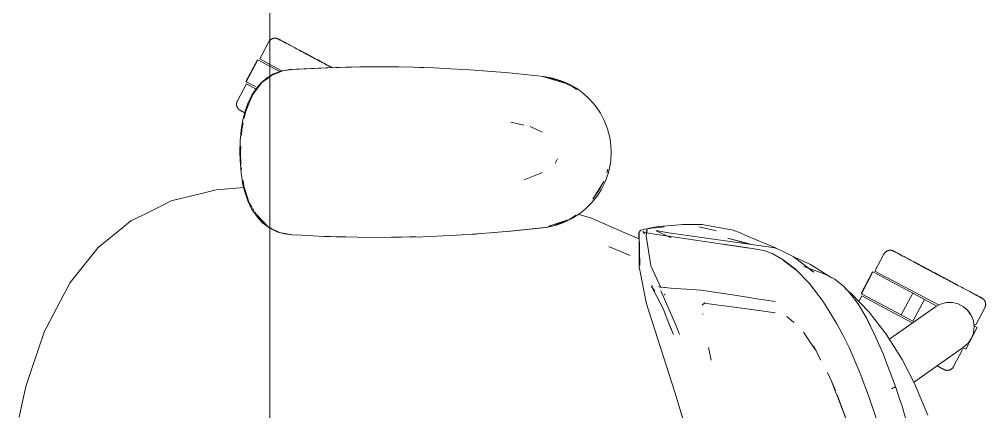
# Model space of a CAD drawing. Header units: millimetres. Extents: x 79795 to 317870, y -36033 to 97293.
# Drawn here: x 200706 to 201256, y 12966 to 13189 of the extents above; entities that cross this region are included whole.
import ezdxf

# ---------------------------------------------------------------- set-up
doc = ezdxf.new("R2010")
doc.units = ezdxf.units.MM
doc.header["$MEASUREMENT"] = 0
doc.layers.add('G-IMPT', color=8, linetype='CONTINUOUS', lineweight=9)
doc.layers.add('I-FURN', color=8, linetype='CONTINUOUS', lineweight=9)

msp = doc.modelspace()

# ---------------------------------------------------------------- linework, layer by layer
at = {"layer": 'G-IMPT'}
for p, q in [((200855.5, 13159.94), (200849.3, 13157.53)), ((200855.32, 13159.96), (200853.97, 13159.59)), ((200855.32, 13159.96), (200857.71, 13160.41)), ((200855.5, 13159.94), (200859.34, 13160.53)), ((200859.36, 13160.66), (200857.71, 13160.41)), ((200881.14, 13161.75), (200859.36, 13160.66)), ((200879.93, 13161.71), (200859.36, 13160.66)), ((200859.36, 13160.66), (200860.96, 13160.77)), ((200881.14, 13161.75), (200860.96, 13160.77)), ((200901.33, 13162.21), (200879.93, 13161.71)), ((200891.5, 13162.05), (200879.93, 13161.71)), ((200879.93, 13161.71), (200881.14, 13161.75)), ((200901.33, 13162.21), (200881.14, 13161.75)), ((200891.5, 13162.05), (200910.72, 13162.25)), ((200901.33, 13162.21), (200891.5, 13162.05)), ((200921.51, 13162.17), (200891.5, 13162.05)), ((200899.29, 13162.19), (200897.38, 13162.12)), ((200901.33, 13162.17), (200899.29, 13162.19)), ((200921.51, 13162.17), (200901.33, 13162.21)), ((200921.51, 13162.17), (200910.72, 13162.25)), ((200921.51, 13162.17), (200929.93, 13162)), ((200941.69, 13161.61), (200929.93, 13162)), ((200934.87, 13161.86), (200933.37, 13161.88)), ((200936.81, 13161.75), (200934.87, 13161.86)), ((200941.69, 13161.61), (200947.72, 13161.36)), ((200961.85, 13160.55), (200947.72, 13161.36)), ((200966.94, 13160.22), (200961.85, 13160.55)), ((200966.94, 13160.22), (200982, 13158.97)), ((200846.9, 13156.24), (200843.16, 13153.17)), ((200848.09, 13156.64), (200843.68, 13153.36)), ((200848.09, 13156.92), (200846.9, 13156.24)), ((200850.33, 13158.2), (200848.09, 13156.92)), ((200849.3, 13157.53), (200848.09, 13156.64)), ((200850.33, 13158.2), (200853.97, 13159.59)), ((200975.13, 13159.57), (200976.8, 13159.4)), ((200982, 13158.97), (200986.13, 13158.63)), ((200986.13, 13158.63), (201004.06, 13156.72)), ((201003.54, 13156.72), (201016, 13152.89)), ((201003.54, 13156.72), (201006.86, 13155.81)), ((201004.06, 13156.72), (201009.1, 13155.83)), ((201012.51, 13154.68), (201004.11, 13156.59)), ((201016, 13152.89), (201006.86, 13155.81)), ((201013.96, 13154.36), (201009.1, 13155.83)), ((201012.51, 13154.68), (201020.58, 13150.94)), ((201018.2, 13152.55), (201013.96, 13154.36)), ((200837.83, 13146.08), (200840.49, 13150.13)), ((200843.68, 13153.36), (200838.46, 13146.58)), ((200840.49, 13150.13), (200843.16, 13153.17)), ((201018.2, 13152.55), (201022.64, 13150.04)), ((201022.68, 13149.35), (201020.58, 13150.94)), ((201026.73, 13147.04), (201022.64, 13150.04)), ((200837.83, 13146.08), (200835.85, 13142.01)), ((200838.46, 13146.58), (200836.62, 13142.18)), ((201026.73, 13147.04), (201030.16, 13143.88)), ((201033.49, 13140.04), (201030.16, 13143.88)), ((200834.27, 13137.67), (200832.84, 13132.19)), ((200834.27, 13137.67), (200835.85, 13142.01)), ((200834.29, 13136.56), (200836.62, 13142.18)), ((201036.32, 13135.87), (201033.49, 13140.04)), ((200831.84, 13126.26), (200832.84, 13132.19)), ((200834.29, 13136.56), (200833.58, 13133.09)), ((201036.32, 13135.87), (201038.51, 13131.71)), ((200833.02, 13130.35), (200832.25, 13126.6)), ((200985.34, 13130.75), (200992.77, 13129.18)), ((201003.17, 13125.15), (200996.39, 13128.42)), ((201038.51, 13131.71), (201040.34, 13127)), ((201041.6, 13122.13), (201040.34, 13127)), ((200831.84, 13126.26), (200831.27, 13120.11)), ((200832.25, 13126.6), (200832.05, 13123.39)), ((201041.6, 13122.13), (201042.25, 13117.62)), ((200831.09, 13113.77), (200831.27, 13120.11)), ((200831.66, 13116.88), (200831.46, 13113.77)), ((201042.42, 13113.77), (201042.25, 13117.62)), ((200831.18, 13109.26), (200831.09, 13113.77)), ((200831.7, 13106.61), (200831.46, 13113.77)), ((201042.42, 13113.77), (201042.12, 13108.73)), ((200831.18, 13109.26), (200831.75, 13101.95)), ((200831.86, 13105.45), (200832.09, 13103.82)), ((201010.79, 13107.72), (201010.49, 13107.27)), ((201011.81, 13109.95), (201010.79, 13107.72)), ((201042.12, 13108.73), (201041.24, 13103.78)), ((200832.87, 13095.19), (200831.75, 13101.95)), ((200992.84, 13098.05), (201003.27, 13102.2)), ((201038.97, 13096.88), (201040.68, 13101.65)), ((201039.88, 13102.09), (201040.5, 13104.12)), ((201041.24, 13103.78), (201040.68, 13101.65)), ((200833.55, 13093.73), (200817.68, 13092.28)), ((200833.85, 13091.26), (200832.87, 13095.19)), ((200832.96, 13097.64), (200833.42, 13094.35)), ((200833.42, 13094.35), (200836.45, 13084.95)), ((201038.32, 13096.98), (201032, 13087.03)), ((201038.32, 13096.98), (201036.16, 13093.3)), ((201038.97, 13096.88), (201036.73, 13092.37)), ((200792.07, 13086), (200810.01, 13090.4)), ((200810.01, 13090.4), (200812.39, 13090.99)), ((200817.68, 13092.28), (200812.39, 13090.99)), ((200833.85, 13091.26), (200835.59, 13086.17)), ((201031.27, 13084.85), (201034.46, 13088.82)), ((201036.16, 13093.3), (201032, 13087.03)), ((201036.73, 13092.37), (201034.46, 13088.82)), ((200787.71, 13083.85), (200776.24, 13078.21)), ((200787.71, 13083.85), (200792.07, 13086)), ((200835.59, 13086.17), (200837.79, 13081.54)), ((200836.45, 13084.95), (200837.92, 13082.5)), ((201031.27, 13084.85), (201027.67, 13081.3)), ((200769.08, 13074.68), (200776.24, 13078.21)), ((200837.79, 13081.54), (200838.6, 13080.16)), ((200838.2, 13082.03), (200839.06, 13080.59)), ((200841.05, 13076.71), (200838.6, 13080.16)), ((200839.53, 13079.81), (200841.41, 13076.65)), ((200840.22, 13078.74), (200847.12, 13071.35)), ((200840.22, 13078.74), (200841.5, 13077.27)), ((201018.71, 13075.55), (201022.29, 13077.98)), ((201020.03, 13075.95), (201024.36, 13078.68)), ((201031.2, 13076.24), (201023.37, 13078.49)), ((201027.67, 13081.3), (201024.36, 13078.68)), ((200765.42, 13071.71), (200750.48, 13059.54)), ((200765.42, 13071.71), (200769.08, 13074.68)), ((200843.91, 13073.66), (200841.05, 13076.71)), ((200841.41, 13076.65), (200847.12, 13071.35)), ((200841.63, 13077.12), (200844.71, 13073.58)), ((200843.91, 13073.66), (200845.23, 13072.53)), ((200847.12, 13071.35), (200844.71, 13073.58)), ((200848.09, 13070.57), (200845.23, 13072.53)), ((201006.36, 13071.15), (201011.32, 13072.31)), ((201006.44, 13071.37), (201009.49, 13071.95)), ((201018.71, 13075.55), (201006.86, 13071.74)), ((201016, 13074.65), (201006.86, 13071.74)), ((201009.49, 13071.95), (201017.67, 13075.15)), ((201015.45, 13073.76), (201011.32, 13072.31)), ((201020.03, 13075.95), (201015.45, 13073.76)), ((201018.71, 13075.55), (201016, 13074.65)), ((201031.2, 13076.24), (201042.32, 13071.38)), ((201079.09, 13072.33), (201069.77, 13071.53)), ((201079.09, 13072.33), (201083.05, 13072.67)), ((201083.05, 13072.67), (201087.22, 13072.67)), ((201094.18, 13072.65), (201087.22, 13072.67)), ((201094.18, 13072.65), (201111.88, 13069.41)), ((200849.36, 13070.24), (200848.09, 13070.87)), ((200848.45, 13070.32), (200852.78, 13068.34)), ((200849.36, 13070.24), (200853.62, 13068.14)), ((200856.73, 13067.27), (200852.78, 13068.34)), ((200853.62, 13068.14), (200860.96, 13066.77)), ((200860.74, 13066.77), (200856.73, 13067.27)), ((200866.4, 13066.49), (200860.74, 13066.77)), ((200866.4, 13066.49), (200878.96, 13065.87)), ((200943.06, 13065.99), (200954.37, 13066.53)), ((200963.24, 13067.09), (200954.37, 13066.53)), ((200963.24, 13067.09), (200973.53, 13067.82)), ((200965.28, 13067.22), (200963.38, 13067.13)), ((200965.28, 13067.22), (200966.7, 13067.36)), ((200984.92, 13068.8), (200973.53, 13067.82)), ((201006.36, 13071.15), (200983.41, 13068.7)), ((200983.41, 13068.7), (201003.54, 13070.82)), ((201006.36, 13071.15), (200984.92, 13068.8)), ((201006.36, 13071.15), (201003.54, 13070.82)), ((201042.32, 13071.38), (201050.15, 13067.96)), ((201050.15, 13067.96), (201058.32, 13064.39)), ((201058.19, 13067.94), (201058.58, 13068.52)), ((201058.19, 13067.94), (201058.38, 13067.08)), ((201058.8, 13049.38), (201058.21, 13067.83)), ((201058.21, 13067.83), (201058.31, 13067.36)), ((201058.8, 13049.38), (201058.31, 13067.36)), ((201058.36, 13048.49), (201058.31, 13067.36)), ((201058.31, 13067.36), (201058.35, 13067.19)), ((201058.38, 13067.08), (201058.35, 13067.19)), ((201058.95, 13069.01), (201058.58, 13068.52)), ((201058.95, 13069.01), (201059.49, 13069.33)), ((201061.35, 13069.88), (201059.49, 13069.33)), ((201060.84, 13068.29), (201060.34, 13068.68)), ((201061.44, 13068.12), (201060.34, 13068.68)), ((201061.44, 13068.12), (201060.82, 13068.29)), ((201060.82, 13068.29), (201067.09, 13067.19)), ((201061.17, 13067.75), (201060.84, 13068.29)), ((201061.17, 13067.75), (201061.24, 13067.25)), ((201064.63, 13070.42), (201061.35, 13069.88)), ((201062.96, 13069.82), (201062.27, 13066.24)), ((201064.99, 13049.19), (201062.27, 13066.24)), ((201062.33, 13066.28), (201062.72, 13070.23)), ((201062.96, 13069.82), (201062.33, 13066.28)), ((201065.05, 13070.68), (201062.72, 13070.23)), ((201064.63, 13070.42), (201065.25, 13070.49)), ((201065.05, 13070.68), (201069.3, 13071.49)), ((201069.93, 13071.01), (201065.25, 13070.49)), ((201074.94, 13066.07), (201067.09, 13067.19)), ((201076.49, 13065.09), (201068.06, 13069.09)), ((201068.06, 13069.09), (201068.92, 13068.95)), ((201068.92, 13068.95), (201073.94, 13068.12)), ((201069.77, 13071.53), (201069.3, 13071.49)), ((201069.93, 13071.01), (201072.52, 13071.22)), ((201073.94, 13068.12), (201075.24, 13067.9)), ((201085.9, 13066.46), (201075.24, 13067.9)), ((201085.9, 13066.46), (201133.12, 13059.79)), ((201092.32, 13071.24), (201101.63, 13069.19)), ((201101.63, 13069.19), (201102.2, 13069.04)), ((201111.88, 13069.41), (201115.74, 13067.81)), ((201119.1, 13066.42), (201115.74, 13067.81)), ((201135.55, 13059.63), (201119.1, 13066.42)), ((200882.51, 13065.75), (200878.96, 13065.87)), ((200898.18, 13065.37), (200882.51, 13065.75)), ((200885.91, 13065.69), (200889.24, 13065.55)), ((200891.45, 13065.55), (200889.24, 13065.55)), ((200898.18, 13065.37), (200902.69, 13065.32)), ((200902.69, 13065.32), (200917.4, 13065.33)), ((200922.88, 13065.4), (200917.4, 13065.33)), ((200922.88, 13065.4), (200935.18, 13065.69)), ((200929.65, 13065.53), (200927.57, 13065.54)), ((200931.31, 13065.61), (200929.65, 13065.53)), ((200943.06, 13065.99), (200935.18, 13065.69)), ((201105.81, 13061.52), (201074.94, 13066.07)), ((201105.81, 13061.52), (201121, 13059.19)), ((201106.42, 13061.42), (201121.58, 13059.13)), ((201106.42, 13061.42), (201121, 13059.19)), ((201108.7, 13064.91), (201120.2, 13061.67)), ((201108.7, 13064.91), (201121.65, 13061.41)), ((200750.48, 13059.54), (200746.71, 13054.87)), ((201041.09, 13059.95), (201041.36, 13059.85)), ((201053.21, 13054.93), (201041.36, 13059.85)), ((201129.25, 13057.83), (201121.58, 13059.13)), ((201134.04, 13056.07), (201129.25, 13057.83)), ((201133.12, 13059.79), (201136.11, 13059.14)), ((201134.04, 13056.07), (201134.46, 13055.86)), ((201140.3, 13052.57), (201134.46, 13055.86)), ((201136.72, 13058.86), (201135.55, 13059.63)), ((201139.48, 13057.57), (201136.11, 13059.14)), ((201146.05, 13054.51), (201139.48, 13057.57)), ((200734.51, 13039.74), (200746.71, 13054.87)), ((201147.27, 13047.15), (201140.3, 13052.57)), ((201140.53, 13052.24), (201147.47, 13046.85)), ((201140.53, 13052.24), (201143.9, 13049.65)), ((201147.47, 13046.85), (201143.9, 13049.65)), ((201157.7, 13045.59), (201146.05, 13054.51)), ((201155.81, 13049.89), (201147.19, 13053.87)), ((201167.26, 13042.76), (201155.81, 13049.89)), ((201062.55, 13027.54), (201058.36, 13048.49)), ((201064.99, 13049.19), (201070.57, 13036.9)), ((201147.27, 13047.15), (201155, 13039.25)), ((201152.05, 13048.83), (201163.95, 13044.32)), ((201157.7, 13045.59), (201155.75, 13046.71)), ((201166.18, 13043.24), (201163.95, 13044.32)), ((200734.51, 13039.74), (200731.8, 13034.61)), ((201155, 13039.25), (201163.02, 13028.81)), ((201168.62, 13042.07), (201166.18, 13043.24)), ((201167.26, 13042.76), (201168.03, 13042.26)), ((201168.62, 13042.07), (201169.76, 13041.46)), ((201169.76, 13041.46), (201174.62, 13037.59)), ((200731.07, 13033.23), (200720.78, 13013.72)), ((200731.07, 13033.23), (200731.8, 13034.61)), ((201065.35, 13037.39), (201065.32, 13037.22)), ((201065.38, 13037.52), (201065.35, 13037.39)), ((201065.35, 13037.39), (201067.19, 13034.68)), ((201065.35, 13037.39), (201066.7, 13034.93)), ((201066.06, 13037.66), (201065.38, 13037.52)), ((201071.98, 13024.82), (201066.7, 13034.93)), ((201069.33, 13037.35), (201070.1, 13037.08)), ((201070.16, 13037.05), (201070.1, 13037.08)), ((201072.63, 13036.77), (201070.16, 13037.05)), ((201079.53, 13014.72), (201070.61, 13034.87)), ((201072.63, 13036.77), (201073, 13036.73)), ((201076.4, 13036.47), (201073, 13036.73)), ((201076.4, 13036.47), (201085.25, 13035.84)), ((201093.49, 13035.22), (201085.25, 13035.84)), ((201093.57, 13035.21), (201093.49, 13035.22)), ((201093.57, 13035.21), (201108.79, 13033)), ((201177.51, 13034.57), (201174.62, 13037.59)), ((201175.51, 13036.15), (201179.18, 13033.15)), ((201177.51, 13034.57), (201182.23, 13028.44)), ((201179.18, 13033.15), (201189.14, 13022.86)), ((201072.98, 13032.7), (201072.55, 13032.98)), ((201094.23, 13026.83), (201095.79, 13028.07)), ((201095.09, 13027.95), (201095.35, 13027.99)), ((201122.42, 13024.21), (201095.09, 13027.95)), ((201095.58, 13028.04), (201095.35, 13027.99)), ((201108.79, 13033), (201110.34, 13032.76)), ((201110.34, 13032.76), (201122.11, 13030.89)), ((201123.77, 13030.63), (201122.11, 13030.89)), ((201130.61, 13029.56), (201123.77, 13030.63)), ((201130.61, 13029.56), (201135.68, 13028.82)), ((201163.02, 13028.81), (201163.19, 13028.56)), ((201167.07, 13022.46), (201163.19, 13028.56)), ((201182.23, 13028.44), (201183.09, 13027.15)), ((201078.54, 12977.3), (201062.55, 13027.54)), ((201071.98, 13024.82), (201075.23, 13016.35)), ((201122.42, 13024.21), (201135.77, 13022.43)), ((201135.77, 13022.43), (201135.3, 13022.57)), ((201167.07, 13022.46), (201170.84, 13016.23)), ((201187.83, 13019.15), (201183.09, 13027.15)), ((201198.95, 13010.25), (201189.14, 13022.86)), ((201094.58, 13021.88), (201094.63, 13021.54)), ((201146.27, 13016.93), (201142.37, 13020.27)), ((201192.13, 13010.54), (201187.83, 13019.15)), ((201192.35, 13010.1), (201187.83, 13019.15)), ((201187.83, 13019.15), (201188.13, 13018.55)), ((201192.35, 13010.1), (201188.13, 13018.55)), ((200711.75, 12987.98), (200719.9, 13012.06)), ((200720.78, 13013.72), (200719.9, 13012.06)), ((201077.25, 13011.45), (201075.23, 13016.56)), ((201075.23, 13016.56), (201076.63, 13013.02)), ((201075.23, 13016.35), (201077.25, 13011.45)), ((201077.25, 13011.45), (201077.81, 13010.04)), ((201081.27, 13010.13), (201079.53, 13014.72)), ((201152.55, 13010.3), (201151.8, 13011.4)), ((201174.41, 13009.44), (201170.84, 13016.23)), ((201156.04, 13005.17), (201152.55, 13010.3)), ((201174.41, 13009.44), (201177.8, 13002.71)), ((201192.13, 13010.54), (201192.35, 13010.1)), ((201192.35, 13010.1), (201197.12, 12999.14)), ((201198.95, 13010.25), (201207.92, 12995.96)), ((201099.26, 12995.41), (201097.85, 13002.66)), ((201156.43, 13004.59), (201156.04, 13005.17)), ((201158.99, 13000.83), (201156.43, 13004.59)), ((201158.99, 13000.83), (201157.49, 13003.6)), ((201161.68, 12995.5), (201157.49, 13003.6)), ((201183.98, 12988.49), (201177.8, 13002.71)), ((201197.12, 12999.14), (201198.6, 12995.46)), ((201198.6, 12995.46), (201204.18, 12980.5)), ((201207.92, 12995.96), (201215.01, 12982.18)), ((200711.75, 12987.98), (200709.23, 12980.54)), ((201165.55, 12988.46), (201167.74, 12983.61)), ((201183.98, 12988.49), (201189.43, 12973.61)), ((200706.36, 12966.72), (200709.23, 12980.54)), ((201167.74, 12983.61), (201170.05, 12978.16)), ((201167.74, 12983.61), (201170.47, 12976.53)), ((201202.91, 12979.71), (201201.85, 12979.29)), ((201201.85, 12979.29), (201202.45, 12979.51)), ((201202.91, 12979.71), (201202.45, 12979.51)), ((201202.91, 12979.71), (201203.74, 12980.1)), ((201202.91, 12979.71), (201203.55, 12979.99)), ((201203.55, 12979.99), (201203.74, 12980.1)), ((201204.14, 12980.36), (201203.74, 12980.1)), ((201203.74, 12980.1), (201204.13, 12980.32)), ((201204.14, 12980.36), (201204.13, 12980.32)), ((201204.18, 12980.5), (201204.14, 12980.36)), ((201204.14, 12980.36), (201204.14, 12980.5)), ((201204.14, 12980.5), (201206.55, 12973.57)), ((201222.53, 12964.21), (201215.01, 12982.18)), ((201078.54, 12977.3), (201087.73, 12947.32)), ((201171.13, 12974.8), (201170.47, 12976.53)), ((201177.84, 12957.35), (201171.03, 12975.76)), ((201177.84, 12957.35), (201171.13, 12974.8)), ((201194.44, 12958.69), (201189.43, 12973.61)), ((201207.74, 12969.96), (201206.55, 12973.57)), ((201216.68, 12939.13), (201207.74, 12969.96)), ((200705.6, 12963.04), (200706.36, 12966.72))]:
    msp.add_line(p, q, dxfattribs=at)
at = {"layer": 'I-FURN'}
for p, q in [((200848.09, 12075.97), (200848.09, 13475.97)), ((200848.09, 13475.97), (200848.09, 12075.97)), ((200847.53, 13176.4), (200842.38, 13166.72)), ((200847.53, 13176.4), (200847.61, 13176.54)), ((200847.61, 13176.54), (200847.69, 13176.68)), ((200847.69, 13176.68), (200847.78, 13176.82)), ((200847.78, 13176.82), (200847.88, 13176.95)), ((200847.88, 13176.95), (200847.98, 13177.07)), ((200847.98, 13177.07), (200848.08, 13177.19)), ((200848.08, 13177.19), (200848.19, 13177.31)), ((200848.19, 13177.31), (200848.3, 13177.43)), ((200848.3, 13177.43), (200848.42, 13177.54)), ((200848.42, 13177.54), (200848.55, 13177.64)), ((200848.55, 13177.64), (200848.67, 13177.74)), ((200848.67, 13177.74), (200848.8, 13177.83)), ((200848.8, 13177.83), (200848.94, 13177.92)), ((200848.94, 13177.92), (200849.08, 13178)), ((200849.08, 13178), (200849.22, 13178.08)), ((200849.22, 13178.08), (200849.36, 13178.15)), ((200849.36, 13178.15), (200849.51, 13178.22)), ((200849.51, 13178.22), (200849.66, 13178.28)), ((200849.66, 13178.28), (200849.81, 13178.33)), ((200849.81, 13178.33), (200849.97, 13178.38)), ((200849.97, 13178.38), (200850.12, 13178.42)), ((200850.12, 13178.42), (200850.28, 13178.46)), ((200850.28, 13178.46), (200850.44, 13178.49)), ((200850.44, 13178.49), (200850.6, 13178.51)), ((200850.6, 13178.51), (200850.76, 13178.53)), ((200850.76, 13178.53), (200850.92, 13178.54)), ((200850.92, 13178.54), (200851.08, 13178.54)), ((200851.08, 13178.54), (200851.24, 13178.54)), ((200851.24, 13178.54), (200851.4, 13178.53)), ((200851.4, 13178.53), (200851.56, 13178.51)), ((200851.56, 13178.51), (200851.72, 13178.49)), ((200851.72, 13178.49), (200851.88, 13178.46)), ((200851.88, 13178.46), (200852.04, 13178.43)), ((200852.04, 13178.43), (200852.19, 13178.39)), ((200852.19, 13178.39), (200852.35, 13178.34)), ((200852.35, 13178.34), (200852.5, 13178.29)), ((200852.5, 13178.29), (200852.65, 13178.23)), ((200852.65, 13178.23), (200852.8, 13178.16)), ((200852.8, 13178.16), (200852.94, 13178.09)), ((200852.94, 13178.09), (200852.98, 13178.07)), ((200852.98, 13178.07), (200853, 13178.06)), ((200853.03, 13178.04), (200852.98, 13178.07)), ((200852.98, 13178.07), (200852.98, 13178.07)), ((200853, 13178.06), (200853.06, 13178.03)), ((200853.11, 13178), (200853.03, 13178.04)), ((200853.06, 13178.03), (200853.16, 13177.97)), ((200853.23, 13177.94), (200853.11, 13178)), ((200853.16, 13177.97), (200853.3, 13177.9)), ((200853.39, 13177.85), (200853.23, 13177.94)), ((200853.3, 13177.9), (200853.48, 13177.8)), ((200853.59, 13177.74), (200853.39, 13177.85)), ((200853.48, 13177.8), (200853.7, 13177.69)), ((200853.83, 13177.61), (200853.59, 13177.74)), ((200853.7, 13177.69), (200853.96, 13177.55)), ((200854.11, 13177.47), (200853.83, 13177.61)), ((200853.96, 13177.55), (200854.26, 13177.39)), ((200854.43, 13177.3), (200854.11, 13177.47)), ((200854.26, 13177.39), (200854.59, 13177.21)), ((200854.79, 13177.11), (200854.43, 13177.3)), ((200854.59, 13177.21), (200854.96, 13177.01)), ((200855.18, 13176.9), (200854.79, 13177.11)), ((200854.96, 13177.01), (200855.37, 13176.8)), ((200855.61, 13176.67), (200855.18, 13176.9)), ((200855.37, 13176.8), (200855.82, 13176.56)), ((200856.08, 13176.42), (200855.61, 13176.67)), ((200855.82, 13176.56), (200856.3, 13176.3)), ((200856.58, 13176.16), (200856.08, 13176.42)), ((200856.3, 13176.3), (200856.82, 13176.03)), ((200857.11, 13175.87), (200856.58, 13176.16)), ((200856.82, 13176.03), (200857.37, 13175.73)), ((200857.68, 13175.57), (200857.11, 13175.87)), ((200857.37, 13175.73), (200857.95, 13175.42)), ((200858.28, 13175.25), (200857.68, 13175.57)), ((200858.92, 13174.91), (200858.28, 13175.25)), ((200859.58, 13174.56), (200858.92, 13174.91)), ((200860.27, 13174.19), (200859.58, 13174.56)), ((200861, 13173.81), (200860.27, 13174.19)), ((200861.75, 13173.41), (200861, 13173.81)), ((200862.52, 13173), (200861.75, 13173.41)), ((200863.32, 13172.57), (200862.52, 13173)), ((200864.15, 13172.13), (200863.32, 13172.57)), ((200863.7, 13172.37), (200864.53, 13171.93)), ((200864.99, 13171.68), (200864.15, 13172.13)), ((200864.53, 13171.93), (200865.39, 13171.47)), ((200865.86, 13171.22), (200864.99, 13171.68)), ((200865.39, 13171.47), (200866.27, 13171)), ((200866.75, 13170.75), (200865.86, 13171.22)), ((200866.27, 13171), (200867.16, 13170.53)), ((200867.66, 13170.27), (200866.75, 13170.75)), ((200841.08, 13166.27), (200834.51, 13153.91)), ((200834.68, 13153.82), (200841.26, 13166.18)), ((200841.26, 13166.18), (200847.95, 13162.62)), ((200847.66, 13163.91), (200842.38, 13166.72)), ((200867.16, 13170.53), (200868.08, 13170.04)), ((200868.58, 13169.78), (200867.66, 13170.27)), ((200868.08, 13170.04), (200869.01, 13169.55)), ((200869.52, 13169.28), (200868.58, 13169.78)), ((200869.01, 13169.55), (200869.95, 13169.04)), ((200870.47, 13168.77), (200869.52, 13169.28)), ((200869.95, 13169.04), (200870.91, 13168.54)), ((200871.43, 13168.26), (200870.47, 13168.77)), ((200870.91, 13168.54), (200871.88, 13168.02)), ((200872.41, 13167.74), (200871.43, 13168.26)), ((200871.88, 13168.02), (200872.86, 13167.5)), ((200873.39, 13167.22), (200872.41, 13167.74)), ((200872.86, 13167.5), (200873.84, 13166.98)), ((200874.38, 13166.69), (200873.39, 13167.22)), ((200873.84, 13166.98), (200874.84, 13166.45)), ((200875.38, 13166.16), (200874.38, 13166.69)), ((200874.84, 13166.45), (200875.84, 13165.92)), ((200876.38, 13165.63), (200875.38, 13166.16)), ((200875.84, 13165.92), (200876.84, 13165.38)), ((200877.38, 13165.09), (200876.38, 13165.63)), ((200876.84, 13165.38), (200877.84, 13164.85)), ((200855.04, 13159.98), (200847.66, 13163.91)), ((200847.95, 13162.62), (200853.76, 13159.53)), ((200878.39, 13164.56), (200877.38, 13165.09)), ((200877.84, 13164.85), (200878.85, 13164.31)), ((200879.39, 13164.02), (200878.39, 13164.56)), ((200878.85, 13164.31), (200879.85, 13163.78)), ((200880.4, 13163.49), (200879.39, 13164.02)), ((200879.85, 13163.78), (200880.86, 13163.25)), ((200881.39, 13162.96), (200880.4, 13163.49)), ((200880.86, 13163.25), (200881.85, 13162.72)), ((200882.39, 13162.43), (200881.39, 13162.96)), ((200881.85, 13162.72), (200882.84, 13162.19)), ((200883.38, 13161.91), (200882.39, 13162.43)), ((200882.84, 13162.19), (200883.83, 13161.67)), ((200834.87, 13152.59), (200829.72, 13142.9)), ((200839.97, 13151.01), (200834.68, 13153.82)), ((200840.06, 13149.83), (200834.87, 13152.59)), ((200829.25, 13141.16), (200829.26, 13141.33)), ((200829.25, 13141), (200829.25, 13141.16)), ((200829.25, 13140.84), (200829.25, 13141)), ((200829.26, 13140.68), (200829.25, 13140.84)), ((200829.26, 13141.33), (200829.27, 13141.49)), ((200829.28, 13140.52), (200829.26, 13140.68)), ((200829.27, 13141.49), (200829.3, 13141.65)), ((200829.3, 13140.36), (200829.28, 13140.52)), ((200829.3, 13141.65), (200829.32, 13141.8)), ((200829.33, 13140.2), (200829.3, 13140.36)), ((200829.32, 13141.8), (200829.36, 13141.96)), ((200829.36, 13140.05), (200829.33, 13140.2)), ((200829.36, 13141.96), (200829.4, 13142.12)), ((200829.4, 13139.89), (200829.36, 13140.05)), ((200829.4, 13142.12), (200829.45, 13142.27)), ((200829.45, 13139.74), (200829.4, 13139.89)), ((200829.45, 13142.27), (200829.5, 13142.42)), ((200829.51, 13139.58), (200829.45, 13139.74)), ((200829.5, 13142.42), (200829.56, 13142.57)), ((200829.57, 13139.44), (200829.51, 13139.58)), ((200829.56, 13142.57), (200829.63, 13142.72)), ((200829.63, 13139.29), (200829.57, 13139.44)), ((200829.63, 13142.72), (200829.7, 13142.87)), ((200829.7, 13139.14), (200829.63, 13139.29)), ((200829.7, 13142.87), (200829.72, 13142.9)), ((200829.78, 13139), (200829.7, 13139.14)), ((200829.87, 13138.86), (200829.78, 13139)), ((200829.95, 13138.73), (200829.87, 13138.86)), ((200830.05, 13138.6), (200829.95, 13138.73)), ((200830.15, 13138.47), (200830.05, 13138.6)), ((200830.25, 13138.35), (200830.15, 13138.47)), ((200830.36, 13138.23), (200830.25, 13138.35)), ((200830.47, 13138.12), (200830.36, 13138.23)), ((200830.59, 13138.01), (200830.47, 13138.12)), ((200830.71, 13137.9), (200830.59, 13138.01)), ((200830.84, 13137.8), (200830.71, 13137.9)), ((200830.97, 13137.71), (200830.84, 13137.8)), ((200831.11, 13137.62), (200830.97, 13137.71)), ((200831.24, 13137.53), (200831.11, 13137.62)), ((200831.38, 13137.45), (200831.24, 13137.53)), ((200831.39, 13137.45), (200831.38, 13137.45)), ((200831.38, 13137.45), (200831.4, 13137.44)), ((200831.43, 13137.43), (200831.39, 13137.45)), ((200831.4, 13137.44), (200831.46, 13137.41)), ((200831.51, 13137.38), (200831.43, 13137.43)), ((200831.46, 13137.41), (200831.56, 13137.36)), ((200831.63, 13137.32), (200831.51, 13137.38)), ((200831.56, 13137.36), (200831.7, 13137.28)), ((200831.8, 13137.23), (200831.63, 13137.32)), ((200831.7, 13137.28), (200831.88, 13137.19)), ((200832, 13137.13), (200831.8, 13137.23)), ((200831.88, 13137.19), (200832.1, 13137.07)), ((200832.24, 13137), (200832, 13137.13)), ((200832.1, 13137.07), (200832.36, 13136.93)), ((200832.52, 13136.85), (200832.24, 13137)), ((200832.36, 13136.93), (200832.66, 13136.78)), ((200832.84, 13136.68), (200832.52, 13136.85)), ((200832.66, 13136.78), (200832.99, 13136.6)), ((200833.19, 13136.49), (200832.84, 13136.68)), ((200832.99, 13136.6), (200833.37, 13136.4)), ((200833.58, 13136.28), (200833.19, 13136.49)), ((200833.37, 13136.4), (200833.78, 13136.18)), ((200834.01, 13136.05), (200833.58, 13136.28)), ((201197.66, 13055.84), (201192.51, 13046.16)), ((201197.66, 13055.84), (201197.74, 13055.98)), ((201197.74, 13055.98), (201197.82, 13056.12)), ((201197.82, 13056.12), (201197.91, 13056.26)), ((201197.91, 13056.26), (201198.01, 13056.39)), ((201198.01, 13056.39), (201198.11, 13056.51)), ((201198.11, 13056.51), (201198.21, 13056.64)), ((201198.21, 13056.64), (201198.32, 13056.75)), ((201198.32, 13056.75), (201198.43, 13056.87)), ((201198.43, 13056.87), (201198.55, 13056.98)), ((201198.55, 13056.98), (201198.68, 13057.08)), ((201198.68, 13057.08), (201198.8, 13057.18)), ((201198.8, 13057.18), (201198.93, 13057.27)), ((201198.93, 13057.27), (201199.07, 13057.36)), ((201199.07, 13057.36), (201199.21, 13057.44)), ((201199.21, 13057.44), (201199.35, 13057.52)), ((201199.35, 13057.52), (201199.49, 13057.59)), ((201199.49, 13057.59), (201199.64, 13057.66)), ((201199.64, 13057.66), (201199.79, 13057.72)), ((201199.79, 13057.72), (201199.94, 13057.77)), ((201199.94, 13057.77), (201200.1, 13057.82)), ((201200.1, 13057.82), (201200.25, 13057.86)), ((201200.25, 13057.86), (201200.41, 13057.9)), ((201200.41, 13057.9), (201200.57, 13057.93)), ((201200.57, 13057.93), (201200.73, 13057.95)), ((201200.73, 13057.95), (201200.89, 13057.97)), ((201200.89, 13057.97), (201201.05, 13057.98)), ((201201.05, 13057.98), (201201.21, 13057.98)), ((201201.21, 13057.98), (201201.37, 13057.98)), ((201201.37, 13057.98), (201201.53, 13057.97)), ((201201.53, 13057.97), (201201.69, 13057.95)), ((201201.69, 13057.95), (201201.85, 13057.93)), ((201201.85, 13057.93), (201202.01, 13057.9)), ((201202.01, 13057.9), (201202.17, 13057.87)), ((201202.17, 13057.87), (201202.32, 13057.83)), ((201202.32, 13057.83), (201202.48, 13057.78)), ((201202.48, 13057.78), (201202.63, 13057.73)), ((201202.63, 13057.73), (201202.78, 13057.67)), ((201202.78, 13057.67), (201202.93, 13057.6)), ((201202.93, 13057.6), (201203.07, 13057.53)), ((201203.07, 13057.53), (201203.11, 13057.51)), ((201203.11, 13057.51), (201203.13, 13057.5)), ((201203.16, 13057.48), (201203.11, 13057.51)), ((201203.11, 13057.51), (201203.11, 13057.51)), ((201203.13, 13057.5), (201203.19, 13057.47)), ((201203.24, 13057.44), (201203.16, 13057.48)), ((201203.19, 13057.47), (201203.29, 13057.41)), ((201203.36, 13057.38), (201203.24, 13057.44)), ((201203.29, 13057.41), (201203.43, 13057.34)), ((201203.52, 13057.29), (201203.36, 13057.38)), ((201203.43, 13057.34), (201203.61, 13057.24)), ((201203.72, 13057.18), (201203.52, 13057.29)), ((201203.61, 13057.24), (201203.83, 13057.13)), ((201203.96, 13057.06), (201203.72, 13057.18)), ((201203.83, 13057.13), (201204.09, 13056.99)), ((201204.24, 13056.91), (201203.96, 13057.06)), ((201204.09, 13056.99), (201204.39, 13056.83)), ((201204.56, 13056.74), (201204.24, 13056.91)), ((201204.39, 13056.83), (201204.72, 13056.65)), ((201204.92, 13056.55), (201204.56, 13056.74)), ((201204.72, 13056.65), (201205.09, 13056.45)), ((201205.31, 13056.34), (201204.92, 13056.55)), ((201205.09, 13056.45), (201205.5, 13056.24)), ((201205.74, 13056.11), (201205.31, 13056.34)), ((201205.5, 13056.24), (201205.95, 13056)), ((201206.21, 13055.86), (201205.74, 13056.11)), ((201205.95, 13056), (201206.43, 13055.74)), ((201206.71, 13055.6), (201206.21, 13055.86)), ((201206.43, 13055.74), (201206.95, 13055.47)), ((201207.24, 13055.31), (201206.71, 13055.6)), ((201206.95, 13055.47), (201207.5, 13055.18)), ((201207.81, 13055.01), (201207.24, 13055.31)), ((201207.5, 13055.18), (201208.08, 13054.86)), ((201208.41, 13054.69), (201207.81, 13055.01)), ((201209.05, 13054.35), (201208.41, 13054.69)), ((201209.71, 13054), (201209.05, 13054.35)), ((201210.4, 13053.63), (201209.71, 13054)), ((201211.13, 13053.25), (201210.4, 13053.63)), ((201211.88, 13052.85), (201211.13, 13053.25)), ((201212.65, 13052.44), (201211.88, 13052.85)), ((201213.45, 13052.01), (201212.65, 13052.44)), ((201214.28, 13051.57), (201213.45, 13052.01)), ((201213.83, 13051.81), (201214.66, 13051.37)), ((201215.12, 13051.12), (201214.28, 13051.57)), ((201214.66, 13051.37), (201215.52, 13050.91)), ((201215.99, 13050.66), (201215.12, 13051.12)), ((201215.52, 13050.91), (201216.4, 13050.44)), ((201216.88, 13050.19), (201215.99, 13050.66)), ((201216.4, 13050.44), (201217.29, 13049.97)), ((201217.79, 13049.71), (201216.88, 13050.19)), ((201217.29, 13049.97), (201218.21, 13049.48)), ((201218.71, 13049.22), (201217.79, 13049.71)), ((201191.21, 13045.71), (201184.64, 13033.35)), ((201184.81, 13033.26), (201191.39, 13045.62)), ((201191.39, 13045.62), (201214.09, 13033.55)), ((201229.11, 13026.69), (201192.51, 13046.16)), ((201218.21, 13049.48), (201219.14, 13048.99)), ((201219.65, 13048.72), (201218.71, 13049.22)), ((201219.14, 13048.99), (201220.08, 13048.49)), ((201220.6, 13048.21), (201219.65, 13048.72)), ((201220.08, 13048.49), (201221.04, 13047.98)), ((201221.56, 13047.7), (201220.6, 13048.21)), ((201221.04, 13047.98), (201222.01, 13047.46)), ((201222.54, 13047.18), (201221.56, 13047.7)), ((201222.01, 13047.46), (201222.99, 13046.94)), ((201223.52, 13046.66), (201222.54, 13047.18)), ((201222.99, 13046.94), (201223.97, 13046.42)), ((201224.51, 13046.13), (201223.52, 13046.66)), ((201223.97, 13046.42), (201224.97, 13045.89)), ((201225.51, 13045.6), (201224.51, 13046.13)), ((201224.97, 13045.89), (201225.97, 13045.36)), ((201226.51, 13045.07), (201225.51, 13045.6)), ((201225.97, 13045.36), (201226.97, 13044.82)), ((201227.51, 13044.53), (201226.51, 13045.07)), ((201226.97, 13044.82), (201227.97, 13044.29)), ((201228.52, 13044), (201227.51, 13044.53)), ((201227.97, 13044.29), (201228.98, 13043.75)), ((201229.52, 13043.47), (201228.52, 13044)), ((201228.98, 13043.75), (201229.98, 13043.22)), ((201230.53, 13042.93), (201229.52, 13043.47)), ((201229.98, 13043.22), (201230.99, 13042.69)), ((201231.52, 13042.4), (201230.53, 13042.93)), ((201230.99, 13042.69), (201231.98, 13042.16)), ((201232.52, 13041.87), (201231.52, 13042.4)), ((201231.98, 13042.16), (201232.97, 13041.63)), ((201233.51, 13041.35), (201232.52, 13041.87)), ((201232.97, 13041.63), (201233.96, 13041.11)), ((201234.48, 13040.83), (201233.51, 13041.35)), ((201233.96, 13041.11), (201234.93, 13040.59)), ((201235.45, 13040.31), (201234.48, 13040.83)), ((201234.93, 13040.59), (201235.9, 13040.08)), ((201236.41, 13039.8), (201235.45, 13040.31)), ((201235.9, 13040.08), (201236.85, 13039.57)), ((201237.36, 13039.3), (201236.41, 13039.8)), ((201236.85, 13039.57), (201237.78, 13039.07)), ((201238.28, 13038.81), (201237.36, 13039.3)), ((201237.78, 13039.07), (201238.71, 13038.58)), ((201239.2, 13038.32), (201238.28, 13038.81)), ((201207.52, 13021.19), (201184.81, 13033.26)), ((201207.52, 13021.19), (201214.09, 13033.55)), ((201214.09, 13033.55), (201220.73, 13030.02)), ((201238.71, 13038.58), (201239.61, 13038.1)), ((201240.09, 13037.84), (201239.2, 13038.32)), ((201240.97, 13037.38), (201240.09, 13037.84)), ((201241.83, 13036.92), (201240.97, 13037.38)), ((201242.66, 13036.48), (201241.83, 13036.92)), ((201243.48, 13036.05), (201242.66, 13036.48)), ((201244.26, 13035.63), (201243.48, 13036.05)), ((201245.02, 13035.22), (201244.26, 13035.63)), ((201245.76, 13034.83), (201245.02, 13035.22)), ((201246.47, 13034.46), (201245.76, 13034.83)), ((201247.14, 13034.1), (201246.47, 13034.46)), ((201247.79, 13033.75), (201247.14, 13034.1)), ((201248.41, 13033.42), (201247.79, 13033.75)), ((201248.99, 13033.11), (201248.41, 13033.42)), ((201248.68, 13033.28), (201249.25, 13032.98)), ((201185, 13032.03), (201183.32, 13028.88)), ((201213.69, 13016.77), (201185, 13032.03)), ((201214.16, 13017.66), (201220.73, 13030.02)), ((201220.73, 13030.02), (201227.79, 13026.26)), ((201229.9, 13027.39), (201233.17, 13028.22)), ((201233.17, 13028.22), (201236.55, 13028.24)), ((201236.55, 13028.24), (201239.83, 13027.46)), ((201249.54, 13032.82), (201248.99, 13033.11)), ((201249.25, 13032.98), (201249.79, 13032.69)), ((201250.06, 13032.55), (201249.54, 13032.82)), ((201249.79, 13032.69), (201250.29, 13032.42)), ((201250.54, 13032.29), (201250.06, 13032.55)), ((201250.29, 13032.42), (201250.75, 13032.18)), ((201250.99, 13032.05), (201250.54, 13032.29)), ((201250.75, 13032.18), (201251.18, 13031.95)), ((201251.4, 13031.83), (201250.99, 13032.05)), ((201251.18, 13031.95), (201251.58, 13031.74)), ((201251.77, 13031.64), (201251.4, 13031.83)), ((201251.58, 13031.74), (201251.93, 13031.55)), ((201252.11, 13031.46), (201251.77, 13031.64)), ((201251.93, 13031.55), (201252.25, 13031.38)), ((201252.4, 13031.3), (201252.11, 13031.46)), ((201252.25, 13031.38), (201252.53, 13031.23)), ((201252.66, 13031.16), (201252.4, 13031.3)), ((201252.53, 13031.23), (201252.77, 13031.11)), ((201252.88, 13031.04), (201252.66, 13031.16)), ((201252.77, 13031.11), (201252.97, 13031)), ((201253.06, 13030.95), (201252.88, 13031.04)), ((201252.97, 13031), (201253.13, 13030.91)), ((201253.2, 13030.87), (201253.06, 13030.95)), ((201253.13, 13030.91), (201253.25, 13030.85)), ((201253.3, 13030.82), (201253.2, 13030.87)), ((201253.25, 13030.85), (201253.34, 13030.8)), ((201253.36, 13030.79), (201253.3, 13030.82)), ((201253.34, 13030.8), (201253.38, 13030.78)), ((201253.38, 13030.78), (201253.36, 13030.79)), ((201253.38, 13030.78), (201253.52, 13030.7)), ((201253.38, 13030.78), (201253.38, 13030.78)), ((201253.52, 13030.7), (201253.66, 13030.62)), ((201253.66, 13030.62), (201253.8, 13030.53)), ((201253.8, 13030.53), (201253.93, 13030.43)), ((201253.93, 13030.43), (201254.05, 13030.33)), ((201254.05, 13030.33), (201254.18, 13030.23)), ((201254.18, 13030.23), (201254.29, 13030.12)), ((201254.29, 13030.12), (201254.41, 13030)), ((201254.41, 13030), (201254.52, 13029.88)), ((201254.52, 13029.88), (201254.62, 13029.76)), ((201254.62, 13029.76), (201254.72, 13029.63)), ((201254.72, 13029.63), (201254.81, 13029.5)), ((201254.81, 13029.5), (201254.9, 13029.37)), ((201254.9, 13029.37), (201254.98, 13029.23)), ((201254.98, 13029.23), (201255.06, 13029.09)), ((201255.06, 13029.09), (201255.13, 13028.94)), ((201255.13, 13028.94), (201255.2, 13028.8)), ((201255.2, 13028.8), (201255.26, 13028.65)), ((201255.26, 13028.65), (201255.31, 13028.5)), ((201255.31, 13028.5), (201255.36, 13028.34)), ((201255.36, 13028.34), (201255.4, 13028.19)), ((201255.4, 13028.19), (201255.44, 13028.03)), ((201255.44, 13028.03), (201255.47, 13027.87)), ((201255.47, 13027.87), (201255.49, 13027.71)), ((201255.49, 13027.71), (201255.51, 13027.55)), ((201200.9, 13007.58), (201226.93, 13025.8)), ((201226.93, 13025.8), (201229.9, 13027.39)), ((201239.83, 13027.46), (201242.83, 13025.91)), ((201242.83, 13025.91), (201245.37, 13023.69)), ((201244.53, 13024.55), (201243.11, 13025.71)), ((201246.82, 13021.77), (201244.53, 13024.55)), ((201245.37, 13023.69), (201247.3, 13020.93)), ((201249.9, 13015.64), (201255.05, 13025.33)), ((201255.07, 13025.37), (201255.05, 13025.33)), ((201255.14, 13025.51), (201255.07, 13025.37)), ((201255.21, 13025.66), (201255.14, 13025.51)), ((201255.27, 13025.81), (201255.21, 13025.66)), ((201255.32, 13025.96), (201255.27, 13025.81)), ((201255.37, 13026.11), (201255.32, 13025.96)), ((201255.41, 13026.27), (201255.37, 13026.11)), ((201255.44, 13026.43), (201255.41, 13026.27)), ((201255.47, 13026.59), (201255.44, 13026.43)), ((201255.49, 13026.75), (201255.47, 13026.59)), ((201255.51, 13026.91), (201255.49, 13026.75)), ((201255.51, 13027.55), (201255.52, 13027.39)), ((201255.52, 13027.07), (201255.51, 13026.91)), ((201255.52, 13027.39), (201255.52, 13027.23)), ((201255.52, 13027.23), (201255.52, 13027.07)), ((201214.16, 13017.66), (201207.52, 13021.19)), ((201247.3, 13020.93), (201248.52, 13017.78)), ((201248.52, 13017.78), (201248.95, 13014.43)), ((201244.14, 13001.72), (201250.71, 13014.08)), ((201248.95, 13014.43), (201248.56, 13011.08)), ((201249.32, 13014.82), (201248.92, 13014.07)), ((201249.4, 13014.77), (201249.32, 13014.82)), ((201249.32, 13014.82), (201250.71, 13014.08)), ((201249.9, 13015.64), (201249.52, 13015.84)), ((201247.39, 13007.92), (201245.49, 13005.13)), ((201248.56, 13011.08), (201247.39, 13007.92)), ((201242.98, 13002.88), (201214.39, 12982.86)), ((201237.24, 12991.83), (201242.39, 13001.52)), ((201244.14, 13001.72), (201242.74, 13002.46)), ((201242.74, 13002.46), (201242.83, 13002.41)), ((201245.49, 13005.13), (201242.98, 13002.88)), ((201227.66, 12992.36), (201228.19, 12992.08)), ((201228.47, 12991.93), (201227.95, 12992.2)), ((201228.19, 12992.08), (201228.69, 12991.81)), ((201228.95, 12991.67), (201228.47, 12991.93)), ((201228.69, 12991.81), (201229.16, 12991.56)), ((201229.39, 12991.44), (201228.95, 12991.67)), ((201229.16, 12991.56), (201229.59, 12991.33)), ((201229.8, 12991.22), (201229.39, 12991.44)), ((201229.59, 12991.33), (201229.98, 12991.12)), ((201230.18, 12991.02), (201229.8, 12991.22)), ((201229.98, 12991.12), (201230.34, 12990.94)), ((201230.51, 12990.84), (201230.18, 12991.02)), ((201230.34, 12990.94), (201230.65, 12990.77)), ((201230.81, 12990.68), (201230.51, 12990.84)), ((201230.65, 12990.77), (201230.93, 12990.62)), ((201231.07, 12990.55), (201230.81, 12990.68)), ((201230.93, 12990.62), (201231.17, 12990.49)), ((201231.29, 12990.43), (201231.07, 12990.55)), ((201231.17, 12990.49), (201231.37, 12990.38)), ((201231.47, 12990.33), (201231.29, 12990.43)), ((201231.37, 12990.38), (201231.54, 12990.3)), ((201231.61, 12990.26), (201231.47, 12990.33)), ((201231.54, 12990.3), (201231.66, 12990.23)), ((201231.71, 12990.21), (201231.61, 12990.26)), ((201231.66, 12990.23), (201231.74, 12990.19)), ((201231.77, 12990.17), (201231.71, 12990.21)), ((201231.74, 12990.19), (201231.78, 12990.17)), ((201231.79, 12990.16), (201231.77, 12990.17)), ((201231.78, 12990.17), (201231.79, 12990.16)), ((201231.83, 12990.14), (201231.79, 12990.16)), ((201231.97, 12990.07), (201231.83, 12990.14)), ((201232.12, 12990.01), (201231.97, 12990.07)), ((201232.27, 12989.95), (201232.12, 12990.01)), ((201232.42, 12989.89), (201232.27, 12989.95)), ((201232.57, 12989.85), (201232.42, 12989.89)), ((201232.73, 12989.8), (201232.57, 12989.85)), ((201232.89, 12989.77), (201232.73, 12989.8)), ((201233.05, 12989.74), (201232.89, 12989.77)), ((201233.21, 12989.72), (201233.05, 12989.74)), ((201233.37, 12989.7), (201233.21, 12989.72)), ((201233.53, 12989.69), (201233.37, 12989.7)), ((201233.69, 12989.69), (201233.53, 12989.69)), ((201233.85, 12989.69), (201233.69, 12989.69)), ((201234.01, 12989.7), (201233.85, 12989.69)), ((201234.17, 12989.72), (201234.01, 12989.7)), ((201234.33, 12989.74), (201234.17, 12989.72)), ((201234.49, 12989.77), (201234.33, 12989.74)), ((201234.65, 12989.81), (201234.49, 12989.77)), ((201234.8, 12989.85), (201234.65, 12989.81)), ((201234.96, 12989.9), (201234.8, 12989.85)), ((201235.11, 12989.95), (201234.96, 12989.9)), ((201235.26, 12990.01), (201235.11, 12989.95)), ((201235.4, 12990.08), (201235.26, 12990.01)), ((201235.55, 12990.15), (201235.4, 12990.08)), ((201235.69, 12990.23), (201235.55, 12990.15)), ((201235.83, 12990.31), (201235.69, 12990.23)), ((201235.96, 12990.4), (201235.83, 12990.31)), ((201236.09, 12990.49), (201235.96, 12990.4)), ((201236.22, 12990.59), (201236.09, 12990.49)), ((201236.34, 12990.7), (201236.22, 12990.59)), ((201236.46, 12990.81), (201236.34, 12990.7)), ((201236.58, 12990.92), (201236.46, 12990.81)), ((201236.69, 12991.04), (201236.58, 12990.92)), ((201236.79, 12991.16), (201236.69, 12991.04)), ((201236.89, 12991.29), (201236.79, 12991.16)), ((201236.99, 12991.42), (201236.89, 12991.29)), ((201237.08, 12991.55), (201236.99, 12991.42)), ((201237.16, 12991.69), (201237.08, 12991.55)), ((201237.24, 12991.83), (201237.16, 12991.69))]:
    msp.add_line(p, q, dxfattribs=at)
for points in [[(201244.88, 13024.21), (201245.28, 13023.81), (201245.65, 13023.39), (201245.98, 13022.97)], [(201248.85, 13015.88), (201248.89, 13015.5), (201248.92, 13014.83), (201248.92, 13014.3), (201248.92, 13014.07)]]:
    msp.add_open_spline(points, degree=3, dxfattribs=at)
msp.add_open_spline([(201247.59, 13020.37), (201247.66, 13020.21), (201247.95, 13019.58), (201248.17, 13018.95), (201248.32, 13018.48)], degree=3, knots=[-0.5319761, -0.5319761, -0.5319761, -0.5319761, -0.5, -0.4, -0.4, -0.4, -0.4], dxfattribs=at)

doc.saveas('drawing.dxf')
